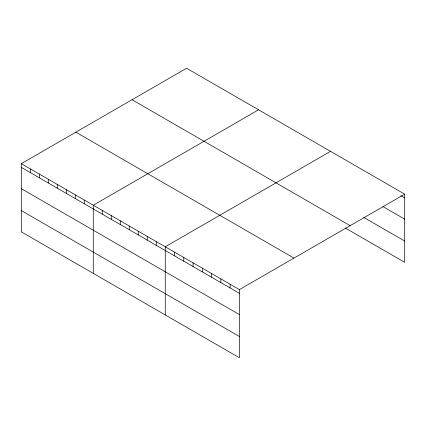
<?xml version="1.0" encoding="UTF-8"?>
<svg xmlns="http://www.w3.org/2000/svg" width="426" height="426" viewBox="0 0 426 426"><rect width="100%" height="100%" fill="white"/><g stroke="black" fill="none" stroke-linecap="round" stroke-linejoin="round"><path stroke-width="0.64" d="M239.401 314.58L239.401 289.595L21.3 163.675L21.3 231.835L239.401 357.755L239.401 314.58L21.3 188.659M21.3 163.675L186.599 68.245L404.7 194.165L404.7 262.325L345.268 228.011M258.571 109.796L93.273 205.231L93.273 273.391M330.544 151.352L165.251 246.782L165.251 314.942M239.401 289.595L404.7 194.165M400.882 195.678L404.7 197.882M382.889 206.557L404.7 219.145M363.804 217.446L404.7 241.057M132.049 99.737L350.151 225.658M75.849 132.182L293.951 258.103M21.3 167.391L239.401 293.312M21.3 210.572L239.401 336.492M230.136 284.243L230.136 287.96M220.865 278.892L220.865 282.608M211.594 273.54L211.594 277.257M202.323 268.188L202.323 271.905M193.058 262.837L193.058 266.554M183.787 257.485L183.787 261.202M174.516 252.133L174.516 255.85M156.251 241.59L156.251 245.307M147.252 236.393L147.252 240.11M138.258 231.201L138.258 234.918M129.259 226.009L129.259 229.72M120.265 220.812L120.265 224.529M111.266 215.62L111.266 219.337M102.272 210.423L102.272 214.14M84.279 200.034L84.279 203.75M75.28 194.842L75.28 198.559M66.286 189.645L66.286 193.361M57.286 184.453L57.286 188.17M48.292 179.261L48.292 182.972M39.293 174.064L39.293 177.78M30.299 168.872L30.299 172.589"/></g></svg>
